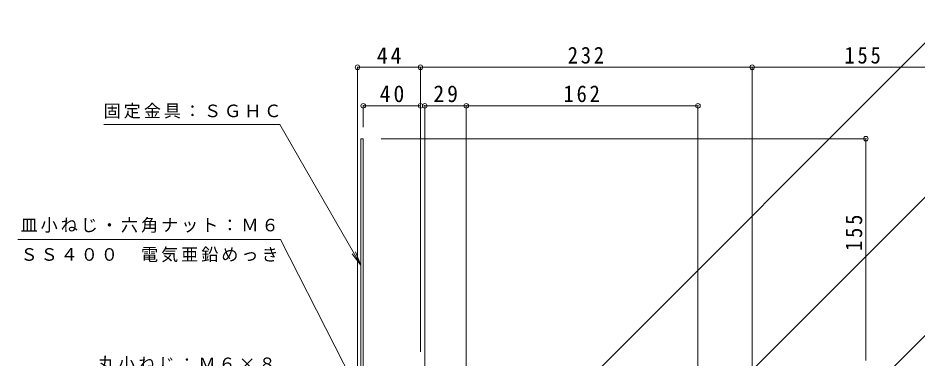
# Model space of a CAD drawing. Units: millimetres at full size, sheet at 1:4. Extents: x -457 to 498, y -549 to 529.
# Drawn here: x -457 to 171, y -75 to 163 of the extents above; entities that cross this region are included whole.
import ezdxf

# ---------------------------------------------------------------- set-up
doc = ezdxf.new("R2010")
doc.units = ezdxf.units.MM
doc.header["$LTSCALE"] = 4
doc.header["$PDMODE"] = 32
doc.header["$PDSIZE"] = 3.2
for name, color, linetype, lineweight in [('0-4_その他', 7, 'Continuous', 9), ('0-5_寸法', 7, 'Continuous', 9), ('0-8', 2, 'Continuous', 9)]:
    doc.layers.add(name, color=color, linetype=linetype, lineweight=lineweight)
doc.styles.add('ＭＳ ゴシック', font='')
doc.styles.get('ＭＳ ゴシック').set_extended_font_data('MS Gothic')

msp = doc.modelspace()

# ---------------------------------------------------------------- linework, layer by layer
at = {"layer": '0-4_その他'}
for p, q in [((-219.977, -173.956), (-219.977, 129.089)), ((-175.977, 128.711), (-219.977, 128.711)), ((-175.977, -70.234), (-175.977, 129.089)), ((-175.977, 128.711), (56.023, 128.711)), ((56.023, -295.699), (56.023, 129.089)), ((56.023, 128.711), (211.023, 128.711)), ((-175.977, 101.761), (-215.977, 101.761)), ((-215.977, 101.761), (-215.977, 86.766)), ((-172.945, 102.062), (-172.945, -106.267)), ((-172.945, 101.761), (-143.945, 101.761)), ((-143.945, 102.062), (-143.945, -137.444)), ((-143.945, 101.761), (18.054, 101.761)), ((18.054, 102.062), (18.054, -292.476)), ((135.591, 78.766), (-203.535, 78.766)), ((135.479, 78.766), (135.479, -76.234))]:
    msp.add_line(p, q, dxfattribs=at)
for p in [(-219.977, 128.711), (-175.977, 128.711), (56.023, 128.711), (-215.977, 101.761), (-175.977, 101.761), (-172.945, 101.761), (-143.945, 101.761), (18.054, 101.761), (135.479, 78.766)]:
    msp.add_point(p, dxfattribs=at)
at = {"layer": '0-5_寸法'}
for p, q in [((-136.856, -168.004), (194.292, 163.145)), ((-397.443, 88.793), (-274.375, 88.793)), ((-217.578, -9.582), (-274.375, 88.793)), ((-115.75, -254.629), (228.643, 89.764)), ((-273.907, 8.294), (-457.432, 8.294)), ((-217.578, -9.582), (-223.665, -1.649)), ((-217.578, -9.582), (-221.405, -0.343)), ((-29.665, -265.263), (228.643, -6.956))]:
    msp.add_line(p, q, dxfattribs=at)
msp.add_lwpolyline([(-273.907, 8.294), (-217.059, -103.235), (-222.724, -94.994)], dxfattribs=at)
at = {"layer": '0-8'}
for p, q in [((-217.578, 78.766), (-215.977, 78.766)), ((-217.578, 78.766), (-217.578, -181.907)), ((-215.977, -178.17), (-215.977, 78.766))]:
    msp.add_line(p, q, dxfattribs=at)

# ---------------------------------------------------------------- texts
at = {"layer": '0-4_その他', "color": 2, "char_height": 11.73, "attachment_point": 7, "style": 'ＭＳ ゴシック'}
for s, insert in [('\\T1.27;\\W0.95;44', (-206.477, 131.111)), ('\\T1.27;\\W0.9;232', (-72.977, 131.111)), ('\\T1.27;\\W0.9;155', (120.523, 131.111)), ('\\T1.27;\\W0.95;40', (-204.477, 104.161)), ('\\T1.27;\\W0.95;29', (-166.945, 104.161)), ('\\T1.27;\\W0.9;162', (-75.946, 104.161))]:
    msp.add_mtext(s, dxfattribs=dict(at, insert=insert))
at = {"layer": '0-4_その他', "color": 2, "insert": (133.079, 0.291), "char_height": 11.73, "attachment_point": 7, "rotation": 90, "style": 'ＭＳ ゴシック'}
msp.add_mtext('\\T1.27;\\W0.9;155', dxfattribs=at)
at = {"layer": '0-5_寸法', "char_height": 8.798, "attachment_point": 7, "style": 'ＭＳ ゴシック'}
for s, insert in [('\\T1.17;固定金具：ＳＧＨＣ', (-397.559, 92.788)), ('\\T1.17;皿小ねじ・六角ナット：Ｍ６', (-455.67, 12.998)), ('\\T1.17;ＳＳ４００\u3000電気亜鉛めっき', (-455.67, -7.604)), ('\\T1.17;丸小ねじ：Ｍ６×８', (-401.433, -83.994))]:
    msp.add_mtext(s, dxfattribs=dict(at, insert=insert))

doc.saveas('drawing.dxf')
